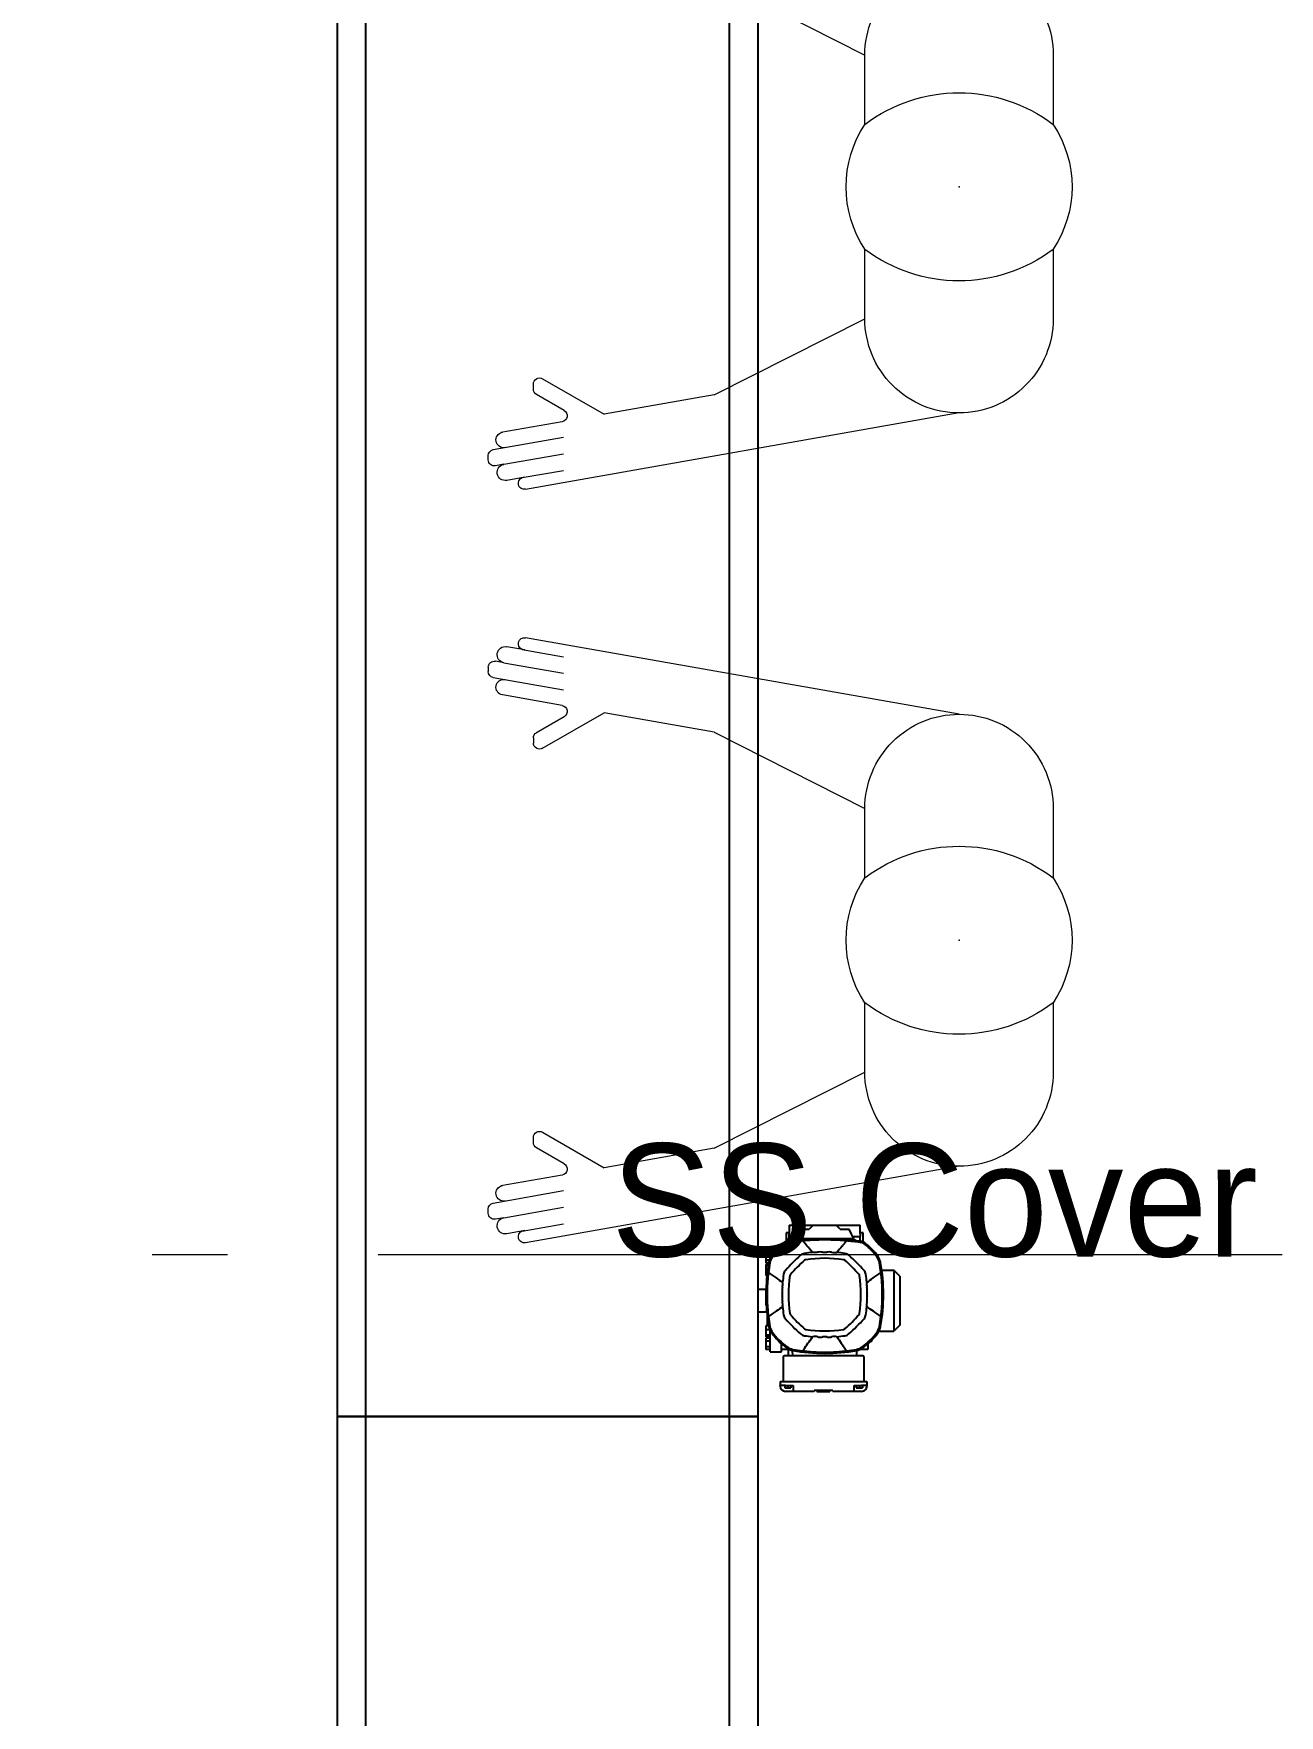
# Model space of a CAD drawing. Header units: millimetres. Extents: x -187347 to 135007, y -6415 to 292048.
# Drawn here: x -68049 to -66395, y 25443 to 27676 of the extents above; entities that cross this region are included whole.
import ezdxf

# ---------------------------------------------------------------- set-up
doc = ezdxf.new("R2010")
doc.units = ezdxf.units.MM
doc.header["$LTSCALE"] = 100
doc.linetypes.add('Z_LINE-CNTR', pattern=[17, 12, -2, 1, -2])
doc.layers.get('0').update_dxf_attribs({"lineweight": 18})
doc.layers.add('INTRALOX', color=6, linetype='Continuous')
doc.layers.add('Layout CAT2', color=6, linetype='Continuous')
for name, color, linetype, lineweight in [('LAYOUT', 3, 'Continuous', 18), ('Layout Kromeka', 1, 'Continuous', 5), ('S-GRID', 7, 'Continuous', 5)]:
    doc.layers.add(name, color=color, linetype=linetype, lineweight=lineweight)
doc.styles.add('050_100', font='', dxfattribs={"height": 500})
doc.styles.get('050_100').set_extended_font_data('Univers')

# ---------------------------------------------------------------- blocks, each defined once
blk = doc.blocks.new('vertical Motor')
for p, q in [((-152.26, -1863.284), (-152.575, -1863.599)), ((-152.575, -1863.599), (-149.386, -1863.599)), ((-152.575, -1864.23), (-152.575, -1863.599)), ((-152.26, -1863.284), (-149.701, -1863.284)), ((-149.701, -1863.284), (-149.386, -1863.599)), ((-149.386, -1864.376), (-149.386, -1863.599)), ((-148.835, -1864.758), (-148.909, -1864.758)), ((-148.835, -1864.758), (-148.835, -1864.832)), ((-154.484, -1865.364), (-154.917, -1865.364)), ((-154.917, -1866.279), (-154.917, -1865.364)), ((-154.044, -1865.206), (-154.524, -1865.206)), ((-154.524, -1865.206), (-154.524, -1865.364)), ((-154.484, -1865.364), (-154.327, -1865.364)), ((-154.169, -1865.676), (-154.445, -1865.805)), ((-154.091, -1865.364), (-154.327, -1865.364)), ((-154.327, -1865.749), (-154.327, -1865.364)), ((-154.084, -1865.364), (-154.091, -1865.364)), ((-148.725, -1864.951), (-148.421, -1864.951)), ((-148.421, -1864.951), (-148.421, -1865.38)), ((-148.087, -1865.541), (-148.376, -1865.531)), ((-148.087, -1865.206), (-148.087, -1869.326)), ((-148.047, -1865.167), (-146.748, -1865.167)), ((-146.748, -1865.285), (-146.748, -1865.01)), ((-146.748, -1865.01), (-146.551, -1865.01)), ((-146.748, -1869.262), (-146.748, -1865.285)), ((-146.551, -1865.01), (-146.512, -1865.01)), ((-146.551, -1865.01), (-146.551, -1865.285)), ((-146.551, -1865.246), (-146.413, -1865.246)), ((-146.551, -1865.679), (-146.551, -1865.285)), ((-146.551, -1865.403), (-146.413, -1865.403)), ((-146.551, -1865.561), (-146.413, -1865.561)), ((-146.512, -1865.679), (-146.551, -1865.679)), ((-146.236, -1865.679), (-146.512, -1865.679)), ((-146.413, -1865.403), (-146.413, -1865.246)), ((-146.413, -1865.561), (-146.413, -1865.403)), ((-146.236, -1865.285), (-146.236, -1865.403)), ((-146.236, -1865.403), (-146.236, -1865.679)), ((-146.236, -1865.679), (-146.236, -1866.781)), ((-154.917, -1866.279), (-154.906, -1866.279)), ((-154.917, -1868.149), (-154.917, -1866.279)), ((-154.906, -1866.279), (-154.906, -1866.592)), ((-154.72, -1866.407), (-154.906, -1866.592)), ((-154.906, -1866.592), (-154.906, -1867.836)), ((-154.445, -1865.805), (-154.72, -1865.933)), ((-154.72, -1866.407), (-154.72, -1865.933)), ((-154.205, -1865.856), (-154.205, -1866.885)), ((-146.276, -1866.781), (-146.276, -1867.765)), ((-146.276, -1866.781), (-146.236, -1866.781)), ((-146.236, -1866.939), (-146.276, -1866.939)), ((-146.236, -1866.939), (-146.276, -1866.939)), ((-146.236, -1866.939), (-146.236, -1866.939)), ((-146.236, -1866.939), (-146.236, -1866.94)), ((-146.236, -1867.621), (-146.236, -1866.94)), ((-154.906, -1868.149), (-154.917, -1868.149)), ((-154.917, -1869.065), (-154.917, -1868.149)), ((-154.906, -1867.836), (-154.906, -1868.149)), ((-154.906, -1867.836), (-154.72, -1868.021)), ((-154.72, -1868.496), (-154.72, -1868.021)), ((-154.205, -1867.544), (-154.205, -1868.573)), ((-146.276, -1867.623), (-146.236, -1867.623)), ((-146.276, -1867.624), (-146.236, -1867.624)), ((-146.276, -1867.629), (-146.236, -1867.629)), ((-146.236, -1867.765), (-146.276, -1867.765)), ((-146.236, -1867.621), (-146.236, -1867.623)), ((-146.236, -1867.623), (-146.236, -1867.624)), ((-146.236, -1867.624), (-146.236, -1867.629)), ((-146.236, -1867.765), (-146.236, -1868.868)), ((-154.917, -1869.065), (-154.484, -1869.065)), ((-154.72, -1868.496), (-154.445, -1868.624)), ((-154.524, -1869.065), (-154.524, -1869.222)), ((-154.524, -1869.222), (-154.044, -1869.222)), ((-154.327, -1869.065), (-154.484, -1869.065)), ((-154.445, -1868.624), (-154.169, -1868.753)), ((-154.327, -1869.065), (-154.327, -1868.679)), ((-154.091, -1869.065), (-154.327, -1869.065)), ((-154.084, -1869.065), (-154.091, -1869.065)), ((-148.457, -1869.124), (-148.087, -1869.124)), ((-148.421, -1869.124), (-148.421, -1869.478)), ((-148.087, -1868.888), (-148.376, -1868.898)), ((-146.748, -1869.537), (-146.748, -1869.262)), ((-146.551, -1869.262), (-146.551, -1868.868)), ((-146.551, -1868.868), (-146.512, -1868.868)), ((-146.551, -1868.986), (-146.413, -1868.986)), ((-146.551, -1869.143), (-146.413, -1869.143)), ((-146.551, -1869.262), (-146.551, -1869.537)), ((-146.512, -1868.868), (-146.236, -1868.868)), ((-146.413, -1869.143), (-146.413, -1868.986)), ((-146.413, -1869.301), (-146.413, -1869.143)), ((-146.236, -1868.868), (-146.236, -1869.143)), ((-146.236, -1869.143), (-146.236, -1869.262)), ((-153.657, -1870.069), (-153.657, -1869.695)), ((-153.174, -1870.069), (-153.657, -1870.069)), ((-153.54, -1870.069), (-153.54, -1870.285)), ((-153.392, -1870.069), (-153.392, -1870.285)), ((-153.096, -1870.101), (-153.096, -1870.285)), ((-152.949, -1870.139), (-152.949, -1870.285)), ((-149.665, -1870.143), (-149.665, -1870.285)), ((-149.456, -1870.086), (-149.456, -1870.285)), ((-148.303, -1870.069), (-149.417, -1870.069)), ((-149.171, -1870.069), (-149.171, -1870.285)), ((-149.094, -1870.069), (-149.094, -1870.285)), ((-149.012, -1870.069), (-149.012, -1870.285)), ((-148.864, -1870.069), (-148.864, -1870.285)), ((-148.303, -1869.478), (-148.725, -1869.478)), ((-148.569, -1870.069), (-148.569, -1870.285)), ((-148.421, -1870.069), (-148.421, -1870.285)), ((-148.303, -1870.069), (-148.303, -1869.478)), ((-148.087, -1869.34), (-148.087, -1869.326)), ((-148.047, -1869.38), (-146.748, -1869.38)), ((-146.748, -1869.537), (-146.551, -1869.537)), ((-146.551, -1869.301), (-146.413, -1869.301)), ((-146.512, -1869.537), (-146.551, -1869.537)), ((-153.54, -1870.285), (-153.392, -1870.285)), ((-153.392, -1870.285), (-153.096, -1870.285)), ((-153.096, -1870.285), (-152.949, -1870.285)), ((-152.866, -1870.154), (-152.866, -1870.285)), ((-152.866, -1870.285), (-152.79, -1870.285)), ((-152.79, -1870.166), (-152.79, -1870.285)), ((-152.79, -1870.285), (-152.505, -1870.285)), ((-152.505, -1870.207), (-152.505, -1870.285)), ((-152.505, -1870.285), (-152.296, -1870.285)), ((-152.296, -1870.232), (-152.296, -1870.285)), ((-151.571, -1870.706), (-151.571, -1870.281)), ((-151.571, -1870.706), (-150.39, -1870.706)), ((-151.236, -1870.285), (-150.98, -1870.285)), ((-151.236, -1870.285), (-151.236, -1870.285)), ((-150.98, -1870.28), (-150.98, -1870.285)), ((-150.98, -1870.285), (-150.724, -1870.285)), ((-150.724, -1870.268), (-150.724, -1870.285)), ((-150.39, -1870.706), (-150.39, -1870.242)), ((-150.241, -1870.226), (-149.665, -1870.226)), ((-149.665, -1870.285), (-149.456, -1870.285)), ((-149.456, -1870.285), (-149.171, -1870.285)), ((-149.171, -1870.285), (-149.094, -1870.285)), ((-149.012, -1870.285), (-148.864, -1870.285)), ((-148.864, -1870.285), (-148.569, -1870.285)), ((-148.569, -1870.285), (-148.421, -1870.285))]:
    blk.add_line(p, q)
for centre, radius, start, end in [((-151.295, -1867.214), 3.425, 125.52644, 140.94988), ((-151.295, -1867.214), 3.366, 125.52644, 140.94988), ((-152.828, -1865.068), 0.787, 100.19302, 125.52644), ((-152.828, -1865.068), 0.728, 100.19302, 125.52644), ((-151.295, -1873.592), 9.449, 79.80698, 100.19302), ((-151.295, -1873.592), 9.39, 97.00361, 100.19302), ((-151.295, -1873.592), 9.39, 79.80698, 82.99639), ((-149.763, -1865.068), 0.728, 54.47356, 79.80698), ((-149.763, -1865.068), 0.787, 54.47356, 79.80698), ((-151.295, -1867.214), 3.366, 35.52644, 54.47356), ((-151.295, -1867.214), 3.425, 35.52644, 54.47356), ((-140.429, -1867.214), 13.779, 172.21808, 187.78192), ((-153.732, -1865.856), 0.473, 150.85553, 180), ((-151.295, -1867.214), 3.263, 149.60379, 150.85553), ((-140.429, -1867.214), 13.72, 172.21808, 175.2421), ((-153.497, -1865.428), 0.591, 140.94988, 172.21808), ((-153.497, -1865.428), 0.531, 140.94988, 172.21808), ((-146.479, -1872.03), 9.173, 131.49212, 138.50788), ((-146.479, -1872.03), 8.839, 131.60706, 138.39294), ((-152.296, -1865.454), 0.394, 98.51611, 131.49212), ((-151.295, -1872.136), 7.15, 95.04811, 98.51611), ((-152.27, -1865.51), 0.118, 98.36659, 131.60706), ((-151.295, -1872.136), 6.815, 81.63341, 98.36659), ((-151.812, -1864.319), 0.704, 260.81657, 282.47745), ((-151.508, -1865.693), 0.704, 81.30528, 102.47745), ((-151.295, -1864.302), 0.704, 261.30528, 278.69472), ((-151.083, -1865.693), 0.704, 77.52255, 98.69472), ((-150.778, -1864.319), 0.704, 257.52255, 279.18343), ((-151.295, -1872.136), 7.15, 81.48389, 84.95189), ((-150.321, -1865.51), 0.118, 48.39294, 81.63341), ((-156.111, -1872.03), 8.839, 41.60706, 48.39294), ((-150.295, -1865.454), 0.394, 48.50788, 81.48389), ((-156.111, -1872.03), 9.173, 41.49212, 48.50788), ((-149.149, -1865.682), 0.728, 10.19302, 35.52644), ((-149.149, -1865.682), 0.787, 10.19302, 35.52644), ((-157.673, -1867.214), 9.39, 7.00361, 10.19302), ((-157.673, -1867.214), 9.449, 349.80698, 10.19302), ((-146.512, -1865.285), 0.276, 0, 90), ((-154.191, -1866.698), 0.704, 347.52255, 9.18343), ((-146.374, -1867.214), 7.15, 171.48389, 174.95189), ((-153.055, -1866.214), 0.394, 138.50788, 171.48389), ((-146.374, -1867.214), 6.815, 171.63341, 188.36659), ((-153, -1866.24), 0.118, 138.39294, 171.63341), ((-149.591, -1866.24), 0.118, 8.36659, 41.60706), ((-156.217, -1867.214), 6.815, 351.63341, 8.36659), ((-149.535, -1866.214), 0.394, 8.51611, 41.49212), ((-156.217, -1867.214), 7.15, 5.04811, 8.51611), ((-148.4, -1866.698), 0.704, 170.81657, 192.47745), ((-152.816, -1867.002), 0.704, 167.52255, 188.69472), ((-152.816, -1867.427), 0.704, 171.30528, 192.47745), ((-154.208, -1867.214), 0.704, 351.30528, 8.69472), ((-149.774, -1867.002), 0.704, 351.30528, 12.47745), ((-148.383, -1867.214), 0.704, 171.30528, 188.69472), ((-149.774, -1867.427), 0.704, 347.52255, 8.69472), ((-140.429, -1867.214), 13.72, 184.7579, 187.78192), ((-146.374, -1867.214), 7.15, 185.04811, 188.51611), ((-153.055, -1868.215), 0.394, 188.51611, 221.49212), ((-153, -1868.189), 0.118, 188.36659, 221.60706), ((-146.479, -1862.398), 8.839, 221.60706, 228.39294), ((-156.111, -1862.398), 8.839, 311.60706, 318.39294), ((-149.591, -1868.189), 0.118, 318.39294, 351.63341), ((-149.535, -1868.215), 0.394, 318.50788, 351.48389), ((-156.217, -1867.214), 7.15, 351.48389, 354.95189), ((-148.4, -1867.731), 0.704, 167.52255, 189.18343), ((-157.673, -1867.214), 9.39, 349.80698, 352.99639), ((-153.732, -1868.573), 0.473, 180, 209.14447), ((-151.295, -1867.214), 3.263, 209.14447, 210.39621), ((-153.497, -1869), 0.591, 187.78192, 219.05012), ((-153.497, -1869), 0.531, 187.78192, 219.05012), ((-146.479, -1862.398), 9.173, 221.49212, 228.50788), ((-152.27, -1868.919), 0.118, 228.39294, 261.63341), ((-151.295, -1862.293), 6.815, 261.63341, 278.36659), ((-150.321, -1868.919), 0.118, 278.36659, 311.60706), ((-156.111, -1862.398), 9.173, 311.49212, 318.50788), ((-151.295, -1867.214), 3.366, 305.52644, 324.47356), ((-151.295, -1867.214), 3.425, 305.52644, 324.47356), ((-149.149, -1868.747), 0.728, 324.47356, 349.80698), ((-149.149, -1868.747), 0.787, 324.47356, 349.80698), ((-146.512, -1869.262), 0.276, 270, 0), ((-151.295, -1867.214), 3.425, 219.05012, 234.47356), ((-151.295, -1867.214), 3.366, 219.05012, 234.47356), ((-152.828, -1869.361), 0.787, 234.47356, 259.80698), ((-152.828, -1869.361), 0.728, 234.47356, 259.80698), ((-151.295, -1860.836), 9.449, 259.80698, 280.19302), ((-151.295, -1860.836), 9.39, 259.80698, 262.99639), ((-152.296, -1868.974), 0.394, 228.50788, 261.48389), ((-151.295, -1862.293), 7.15, 261.48389, 264.95189), ((-151.812, -1870.11), 0.704, 77.52255, 99.18343), ((-151.508, -1868.735), 0.704, 257.52255, 278.69472), ((-151.295, -1870.127), 0.704, 81.30528, 98.69472), ((-151.083, -1868.735), 0.704, 261.30528, 282.47745), ((-150.778, -1870.11), 0.704, 80.81657, 102.47745), ((-151.295, -1862.293), 7.15, 275.04811, 278.51611), ((-150.295, -1868.974), 0.394, 278.51611, 311.49212), ((-151.295, -1860.836), 9.39, 277.00361, 280.19302), ((-149.763, -1869.361), 0.728, 280.19302, 305.52644), ((-149.763, -1869.361), 0.787, 280.19302, 305.52644)]:
    blk.add_arc(centre, radius, start, end)
blk.add_ellipse((-154.098, -1866.632), major_axis=(0.035, 0.79), ratio=0.049857, start_param=1.232365, end_param=1.292529)
for points, knots in [([(-151.913, -1864.223), (-151.941, -1864.225), (-152.032, -1864.231), (-152.198, -1864.246), (-152.251, -1864.251), (-152.326, -1864.259), (-152.35, -1864.262), (-152.385, -1864.266), (-152.397, -1864.267), (-152.413, -1864.269), (-152.419, -1864.27), (-152.432, -1864.272), (-152.436, -1864.272), (-152.44, -1864.273)], [-0.9777844, -0.9777844, -0.9777844, -0.9777844, -0.4707407, -0.4707407, -0.2347896, -0.2347896, -0.1212675, -0.1212675, -0.0662099, -0.0662099, -0.0391564, -0.0391564, -0.0000129, -0.0000129, -0.0000129, -0.0000129]), ([(-151.924, -1865.014), (-152.002, -1864.911), (-152.091, -1864.783), (-152.253, -1864.55), (-152.352, -1864.403), (-152.44, -1864.273)], [0, 0, 0, 0, 1.29027, 1.29027, 2.977399, 2.977399, 2.977399, 2.977399]), ([(-151.47, -1864.204), (-151.495, -1864.205), (-151.575, -1864.206), (-151.799, -1864.215), (-151.886, -1864.221), (-151.913, -1864.223)], [-0.4164744, -0.4164744, -0.4164744, -0.4164744, -0.2096356, -0.2096356, -0.0000122, -0.0000122, -0.0000122, -0.0000122]), ([(-151.12, -1864.204), (-151.142, -1864.204), (-151.207, -1864.203), (-151.383, -1864.203), (-151.449, -1864.204), (-151.47, -1864.204)], [-0.3389229, -0.3389229, -0.3389229, -0.3389229, -0.1699715, -0.1699715, -0.0000127, -0.0000127, -0.0000127, -0.0000127]), ([(-150.678, -1864.223), (-150.705, -1864.221), (-150.79, -1864.215), (-151.014, -1864.206), (-151.095, -1864.205), (-151.12, -1864.204)], [-0.3899615, -0.3899615, -0.3899615, -0.3899615, -0.195606, -0.195606, -0.0000111, -0.0000111, -0.0000111, -0.0000111]), ([(-150.15, -1864.273), (-150.155, -1864.272), (-150.158, -1864.272), (-150.172, -1864.27), (-150.177, -1864.269), (-150.194, -1864.267), (-150.205, -1864.266), (-150.24, -1864.262), (-150.265, -1864.259), (-150.34, -1864.251), (-150.393, -1864.246), (-150.558, -1864.231), (-150.649, -1864.225), (-150.678, -1864.223)], [-0.431417, -0.431417, -0.431417, -0.431417, -0.4141203, -0.4141203, -0.402165, -0.402165, -0.377834, -0.377834, -0.3276649, -0.3276649, -0.223392, -0.223392, -0.0000123, -0.0000123, -0.0000123, -0.0000123]), ([(-150.15, -1864.273), (-150.236, -1864.4), (-150.333, -1864.542), (-150.487, -1864.765), (-150.583, -1864.903), (-150.666, -1865.014)], [0, 0, 0, 0, 1.562686, 1.562686, 2.700445, 2.700445, 2.700445, 2.700445]), ([(-148.047, -1865.167), (-148.056, -1865.167), (-148.066, -1865.17), (-148.081, -1865.183), (-148.087, -1865.193), (-148.087, -1865.206)], [0, 0, 0, 0, 0.1496386, 0.1496386, 0.2992773, 0.2992773, 0.2992773, 0.2992773]), ([(-154.135, -1866.586), (-154.136, -1866.612), (-154.14, -1866.692), (-154.147, -1866.914), (-154.148, -1866.999), (-154.148, -1867.027)], [-0.3977413, -0.3977413, -0.3977413, -0.3977413, -0.2143561, -0.2143561, -0.0000149, -0.0000149, -0.0000149, -0.0000149]), ([(-154.102, -1866.076), (-154.103, -1866.079), (-154.103, -1866.081), (-154.103, -1866.087), (-154.103, -1866.089), (-154.104, -1866.097), (-154.104, -1866.102), (-154.106, -1866.119), (-154.107, -1866.13), (-154.109, -1866.164), (-154.111, -1866.188), (-154.117, -1866.263), (-154.12, -1866.316), (-154.123, -1866.368)], [-0.6513307, -0.6513307, -0.6513307, -0.6513307, -0.6416476, -0.6416476, -0.6318982, -0.6318982, -0.6122233, -0.6122233, -0.5721763, -0.5721763, -0.4894546, -0.4894546, -0.3167467, -0.3167467, -0.3167467, -0.3167467]), ([(-154.102, -1866.076), (-154.102, -1866.077), (-154.097, -1866.081), (-154.091, -1866.086), (-154.088, -1866.088), (-154.079, -1866.095), (-154.073, -1866.1), (-154.056, -1866.115), (-154.044, -1866.124), (-154.009, -1866.153), (-153.986, -1866.172), (-153.917, -1866.229), (-153.87, -1866.268), (-153.725, -1866.389), (-153.599, -1866.494), (-153.496, -1866.585)], [0.0000014, 0.0000014, 0.0000014, 0.0000014, 0.0081476, 0.0081476, 0.0156791, 0.0156791, 0.030736, 0.030736, 0.0608208, 0.0608208, 0.120833, 0.120833, 0.2397309, 0.2397309, 0.4964252, 0.4964252, 0.4964252, 0.4964252]), ([(-149.095, -1866.585), (-148.991, -1866.508), (-148.864, -1866.418), (-148.631, -1866.257), (-148.484, -1866.157), (-148.354, -1866.069)], [0, 0, 0, 0, 1.29027, 1.29027, 2.977399, 2.977399, 2.977399, 2.977399]), ([(-148.304, -1866.597), (-148.306, -1866.568), (-148.312, -1866.477), (-148.327, -1866.311), (-148.332, -1866.259), (-148.34, -1866.184), (-148.343, -1866.159), (-148.347, -1866.124), (-148.348, -1866.113), (-148.35, -1866.096), (-148.351, -1866.091), (-148.353, -1866.078), (-148.353, -1866.074), (-148.354, -1866.069)], [-0.9777844, -0.9777844, -0.9777844, -0.9777844, -0.4707407, -0.4707407, -0.2347896, -0.2347896, -0.1212675, -0.1212675, -0.0662099, -0.0662099, -0.0391564, -0.0391564, -0.0000129, -0.0000129, -0.0000129, -0.0000129]), ([(-148.285, -1867.039), (-148.286, -1867.014), (-148.287, -1866.934), (-148.296, -1866.71), (-148.302, -1866.624), (-148.304, -1866.597)], [-0.4164744, -0.4164744, -0.4164744, -0.4164744, -0.2096356, -0.2096356, -0.0000122, -0.0000122, -0.0000122, -0.0000122]), ([(-154.148, -1867.027), (-154.149, -1867.048), (-154.149, -1867.066), (-154.149, -1867.14), (-154.15, -1867.177), (-154.15, -1867.214)], [-0.5734172, -0.5734172, -0.5734172, -0.5734172, -0.282148, -0.282148, -0.000001, -0.000001, -0.000001, -0.000001]), ([(-154.15, -1867.214), (-154.15, -1867.251), (-154.149, -1867.288), (-154.149, -1867.363), (-154.149, -1867.38), (-154.148, -1867.402)], [-0.3358907, -0.3358907, -0.3358907, -0.3358907, -0.1706455, -0.1706455, -0.0000215, -0.0000215, -0.0000215, -0.0000215]), ([(-154.148, -1867.402), (-154.148, -1867.426), (-154.147, -1867.502), (-154.141, -1867.723), (-154.137, -1867.813), (-154.135, -1867.842)], [-0.44405, -0.44405, -0.44405, -0.44405, -0.2313158, -0.2313158, -0.0000215, -0.0000215, -0.0000215, -0.0000215]), ([(-148.304, -1867.832), (-148.302, -1867.805), (-148.296, -1867.719), (-148.287, -1867.495), (-148.286, -1867.415), (-148.285, -1867.389)], [-0.3899615, -0.3899615, -0.3899615, -0.3899615, -0.195606, -0.195606, -0.0000111, -0.0000111, -0.0000111, -0.0000111]), ([(-148.283, -1867.214), (-148.283, -1867.179), (-148.284, -1867.143), (-148.284, -1867.073), (-148.285, -1867.048), (-148.285, -1867.039)], [-0.1397075, -0.1397075, -0.1397075, -0.1397075, -0.0682494, -0.0682494, -0.0000127, -0.0000127, -0.0000127, -0.0000127]), ([(-148.285, -1867.389), (-148.285, -1867.381), (-148.284, -1867.355), (-148.284, -1867.286), (-148.283, -1867.25), (-148.283, -1867.214)], [-0.5333643, -0.5333643, -0.5333643, -0.5333643, -0.2728263, -0.2728263, -0.000001, -0.000001, -0.000001, -0.000001]), ([(-154.135, -1867.842), (-154.133, -1867.884), (-154.129, -1867.968), (-154.12, -1868.119), (-154.116, -1868.17), (-154.111, -1868.243), (-154.109, -1868.267), (-154.107, -1868.3), (-154.106, -1868.311), (-154.104, -1868.327), (-154.104, -1868.332), (-154.103, -1868.34), (-154.103, -1868.342), (-154.103, -1868.347), (-154.103, -1868.35), (-154.102, -1868.352)], [-1.514372, -1.514372, -1.514372, -1.514372, -0.759314, -0.759314, -0.367441, -0.367441, -0.179817, -0.179817, -0.088872, -0.088872, -0.044175, -0.044175, -0.022022, -0.022022, -0.00001, -0.00001, -0.00001, -0.00001]), ([(-153.496, -1867.843), (-153.606, -1867.94), (-153.743, -1868.055), (-153.933, -1868.213), (-154.019, -1868.284), (-154.102, -1868.352)], [0, 0, 0, 0, 1.564154, 1.564154, 2.774427, 2.774427, 2.774427, 2.774427]), ([(-153.504, -1867.579), (-153.501, -1867.592), (-153.492, -1867.632), (-153.485, -1867.738), (-153.487, -1867.791), (-153.496, -1867.843)], [0.0000061, 0.0000061, 0.0000061, 0.0000061, 0.1015388, 0.1015388, 0.2005906, 0.2005906, 0.2005906, 0.2005906]), ([(-148.354, -1868.359), (-148.609, -1868.187), (-148.624, -1868.177), (-148.846, -1868.023), (-148.984, -1867.926), (-149.095, -1867.843)], [0.000002, 0.000002, 0.000002, 0.000002, 3.126264, 3.126264, 5.407074, 5.407074, 5.407074, 5.407074]), ([(-148.354, -1868.359), (-148.353, -1868.355), (-148.353, -1868.351), (-148.351, -1868.338), (-148.35, -1868.332), (-148.348, -1868.316), (-148.347, -1868.304), (-148.343, -1868.269), (-148.34, -1868.245), (-148.332, -1868.169), (-148.327, -1868.117), (-148.312, -1867.951), (-148.306, -1867.86), (-148.304, -1867.832)], [-0.4314017, -0.4314017, -0.4314017, -0.4314017, -0.4141057, -0.4141057, -0.4021509, -0.4021509, -0.3778207, -0.3778207, -0.3276533, -0.3276533, -0.2233842, -0.2233842, -0.0000099, -0.0000099, -0.0000099, -0.0000099]), ([(-152.44, -1870.156), (-152.354, -1870.028), (-152.258, -1869.886), (-152.105, -1869.664), (-152.008, -1869.526), (-151.924, -1869.415)], [0, 0, 0, 0, 1.562686, 1.562686, 2.690216, 2.690216, 2.690216, 2.690216]), ([(-150.666, -1869.415), (-150.589, -1869.518), (-150.499, -1869.645), (-150.338, -1869.878), (-150.238, -1870.025), (-150.15, -1870.156)], [0, 0, 0, 0, 1.29027, 1.29027, 2.977399, 2.977399, 2.977399, 2.977399]), ([(-148.087, -1869.34), (-148.087, -1869.353), (-148.081, -1869.363), (-148.066, -1869.377), (-148.056, -1869.38), (-148.047, -1869.38)], [0.6507821, 0.6507821, 0.6507821, 0.6507821, 0.8004208, 0.8004208, 0.9500594, 0.9500594, 0.9500594, 0.9500594]), ([(-152.44, -1870.156), (-152.436, -1870.157), (-152.432, -1870.157), (-152.419, -1870.159), (-152.413, -1870.159), (-152.397, -1870.161), (-152.385, -1870.163), (-152.35, -1870.167), (-152.326, -1870.169), (-152.25, -1870.178), (-152.198, -1870.183), (-152.032, -1870.198), (-151.941, -1870.204), (-151.913, -1870.206)], [-0.431417, -0.431417, -0.431417, -0.431417, -0.4141203, -0.4141203, -0.402165, -0.402165, -0.377834, -0.377834, -0.3276649, -0.3276649, -0.223392, -0.223392, -0.0000123, -0.0000123, -0.0000123, -0.0000123]), ([(-151.913, -1870.206), (-151.886, -1870.208), (-151.8, -1870.213), (-151.576, -1870.223), (-151.496, -1870.224), (-151.47, -1870.224)], [-0.3899615, -0.3899615, -0.3899615, -0.3899615, -0.195606, -0.195606, -0.0000111, -0.0000111, -0.0000111, -0.0000111]), ([(-151.47, -1870.224), (-151.449, -1870.225), (-151.383, -1870.226), (-151.208, -1870.226), (-151.142, -1870.225), (-151.12, -1870.224)], [-0.3389229, -0.3389229, -0.3389229, -0.3389229, -0.1699715, -0.1699715, -0.0000127, -0.0000127, -0.0000127, -0.0000127]), ([(-151.12, -1870.224), (-151.095, -1870.224), (-151.015, -1870.223), (-150.791, -1870.213), (-150.705, -1870.208), (-150.678, -1870.206)], [-0.4164744, -0.4164744, -0.4164744, -0.4164744, -0.2096356, -0.2096356, -0.0000122, -0.0000122, -0.0000122, -0.0000122]), ([(-150.678, -1870.206), (-150.649, -1870.204), (-150.558, -1870.198), (-150.392, -1870.183), (-150.34, -1870.178), (-150.265, -1870.169), (-150.24, -1870.167), (-150.205, -1870.163), (-150.194, -1870.161), (-150.177, -1870.159), (-150.172, -1870.159), (-150.158, -1870.157), (-150.155, -1870.157), (-150.15, -1870.156)], [-0.9777844, -0.9777844, -0.9777844, -0.9777844, -0.4707407, -0.4707407, -0.2347896, -0.2347896, -0.1212675, -0.1212675, -0.0662099, -0.0662099, -0.0391564, -0.0391564, -0.0000129, -0.0000129, -0.0000129, -0.0000129])]:
    blk.add_open_spline(points, degree=3, knots=knots)
blk.add_open_spline([(-154.126, -1866.413), (-154.131, -1866.49), (-154.134, -1866.552), (-154.135, -1866.586)], degree=3)
blk = doc.blocks.new('*U1703')
for p, q in [((0, 279.4), (4089.3, 279.4)), ((4089.3, 279.4), (4089.3, 241.3)), ((4089.3, -279.4), (4089.3, -241.3)), ((0, -279.4), (4089.3, -279.4))]:
    blk.add_line(p, q)
at = {"layer": 'INTRALOX', "color": 0}
blk.add_lwpolyline([(0, -241.3), (4089.3, -241.3), (4089.3, 241.3), (0, 241.3)], close=True, dxfattribs=at)
at = {"xscale": -25.4, "yscale": 25.4, "zscale": 25.4, "rotation": 180}
blk.add_blockref('vertical Motor', (7770.5, -47795.3), dxfattribs=at)
blk = doc.blocks.new('*U1705')
for p, q in [((0, 241.3), (0, 279.4)), ((0, 279.4), (800, 279.4)), ((800, 279.4), (800, 241.3)), ((0, -241.3), (0, -279.4)), ((800, -279.4), (800, -241.3)), ((0, -279.4), (800, -279.4))]:
    blk.add_line(p, q)
at = {"layer": 'INTRALOX', "color": 0}
blk.add_lwpolyline([(0, -241.3), (800, -241.3), (800, 241.3), (0, 241.3)], close=True, dxfattribs=at)
at = {"xscale": -25.4, "yscale": 25.4, "zscale": 25.4, "rotation": 180}
blk.add_blockref('vertical Motor', (4481.2, -47795.3), dxfattribs=at)
blk = doc.blocks.new('general_Man')
at = {"layer": 'LAYOUT', "color": 4, "ltscale": 10}
for p, q in [((-368.3, 604.3), (-370.3, 615.5)), ((-368.3, 604.3), (-354.3, 525)), ((-362.3, 625), (-356.8, 625)), ((-348.8, 618.3), (-332.3, 525)), ((-311.7, 526.9), (-326, 608.3)), ((311.7, 526.9), (326, 608.3)), ((348.8, 618.3), (332.3, 525)), ((368.3, 604.3), (354.3, 525)), ((362.3, 625), (356.8, 625)), ((368.3, 604.3), (370.3, 615.5)), ((-385.4, 576.5), (-389.6, 600.5)), ((385.4, 576.5), (389.6, 600.5)), ((-300, 0), (-401.5, 575.5)), ((-386, 580), (-376.3, 525)), ((-296.7, 524.3), (-275.5, 560.9)), ((-268.5, 565), (-261.8, 565)), ((268.5, 565), (261.8, 565)), ((296.7, 524.3), (275.5, 560.9)), ((300, 0), (401.5, 575.5)), ((386, 580), (376.3, 525)), ((-254.8, 552.8), (-301.9, 471.3)), ((254.8, 552.8), (301.9, 471.3)), ((-276.1, 325), (-301.9, 471.3)), ((276.1, 325), (301.9, 471.3)), ((-276.1, 325), (-175, 125)), ((276.1, 325), (175, 125)), ((-82.9, 125), (-175, 125)), ((175, 125), (82.9, 125)), ((-175, -125), (-82.9, -125)), ((82.9, -125), (175, -125))]:
    blk.add_line(p, q, dxfattribs=at)
for centre, radius, start, end in [((-379, 602.4), 10.8, 10.0029, 190.0017), ((-362.3, 616.9), 8.1, 89.9979, 190.0023), ((-356.8, 616.9), 8.1, 9.9971, 89.9979), ((-335.9, 604.5), 10.3, 10.0085, 190.002), ((335.9, 604.5), 10.3, 349.998, 169.9915), ((356.8, 616.9), 8.1, 90.0018, 170.0028), ((362.3, 616.9), 8.1, 349.9978, 90.0018), ((379, 602.4), 10.8, 349.9983, 169.9971), ((-393.5, 576.9), 8.1, 22.7557, 190.0014), ((393.5, 576.9), 8.1, 349.9986, 157.2442), ((-268.5, 556.9), 8.1, 89.9985, 150.0011), ((-261.8, 556.9), 8.1, 330.0006, 89.9976), ((261.8, 556.9), 8.1, 90.0022, 209.9996), ((268.5, 556.9), 8.1, 29.9988, 90.0012), ((-303.7, 528.3), 8.1, 190.0016, 330.0006), ((303.7, 528.3), 8.1, 209.9995, 349.9985), ((0, 0), 150, 56.4428, 123.5572), ((-175, 0), 125, 89.9998, 179.9999), ((82.9, 0), 207.7, 142.9918, 217.0082), ((-82.9, 0), 207.7, 322.9918, 37.0082), ((175, 0), 125, 0.0001, 90.0002), ((-175, 0), 125, 179.9999, 270.0002), ((175, 0), 125, 269.9998, 0.0001), ((0, 0), 150, 236.4427, 303.5573)]:
    blk.add_arc(centre, radius, start, end, dxfattribs=at)
blk.add_point((0, 0), dxfattribs=at)
blk = doc.blocks.new('A$Cf105c868')
at = {"layer": 'INTRALOX', "xscale": -1, "rotation": 90.00000000000007}
for name, p in [('*U1703', (2472.8, 7424.3, 49391.2)), ('*U1705', (2472.8, 3335, 49391.2))]:
    blk.add_blockref(name, p, dxfattribs=at)
at = {"layer": 'Layout CAT2', "ltscale": 20, "xscale": -1, "rotation": 90}
for p in [(3019.2, 4967), (3019.2, 3967)]:
    blk.add_blockref('general_Man', p, dxfattribs=at)

msp = doc.modelspace()

# ---------------------------------------------------------------- linework, layer by layer
at = {"layer": 'S-GRID', "color": 152, "linetype": 'Z_LINE-CNTR'}
msp.add_line((-89691.4, 26055), (-18064, 26055), dxfattribs=at)

# ---------------------------------------------------------------- block references
at = {"layer": 'LAYOUT', "linetype": 'Continuous'}
msp.add_blockref('A$Cf105c868', (-69839.5, 22505.2, -49387.8), dxfattribs=at)

# ---------------------------------------------------------------- texts
at = {"layer": 'Layout Kromeka', "color": 1, "linetype": 'Continuous', "insert": (-67282, 26202.4, 0), "char_height": 150, "attachment_point": 1, "style": '050_100'}
msp.add_mtext_dynamic_manual_height_columns('{\\C256;SS Cover}', width=9600.185, gutter_width=2500, heights=[0], dxfattribs=at)

doc.saveas('drawing.dxf')
